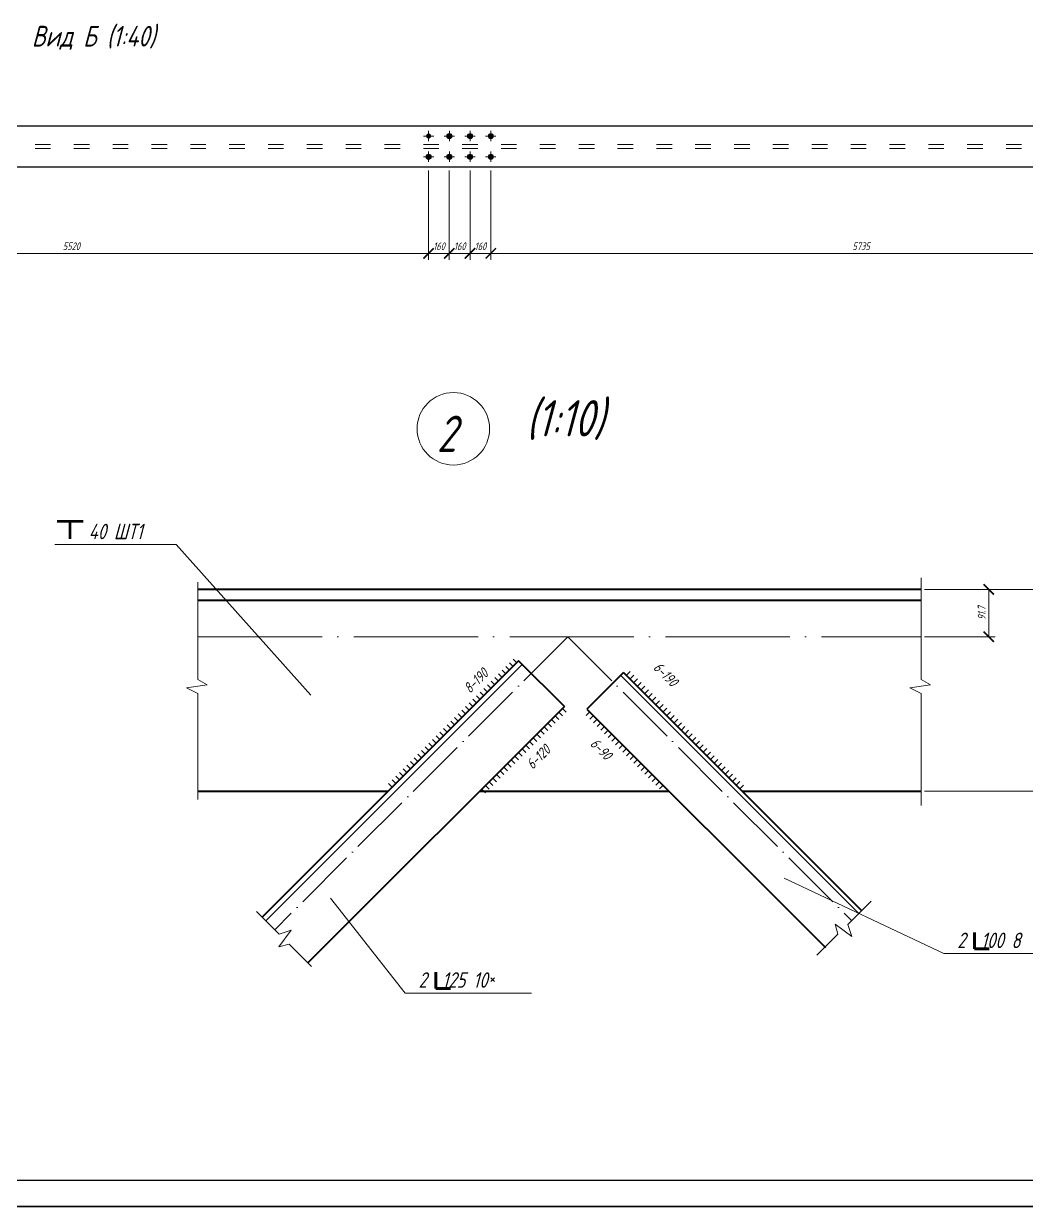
# Model space of a CAD drawing. Header units: millimetres. Extents: x 1665 to 4316, y 443 to 1647.
# Drawn here: x 2863.9 to 3057.5, y 1053 to 1281.3 of the extents above; entities that cross this region are included whole.
import ezdxf

# ---------------------------------------------------------------- set-up
doc = ezdxf.new("R2010")
doc.units = ezdxf.units.MM
doc.linetypes.add('ACAD_ISO03W100', pattern=[30, 12, -18])
doc.linetypes.add('ACAD_ISO04W100', pattern=[30, 24, -3, 0, -3])
doc.layers.get('0').update_dxf_attribs({"lineweight": 18})
doc.styles.get("Standard").update_dxf_attribs({"font": 'romans.shx', "width": 0.75, "oblique": 15, "height": 1.5})
doc.dimstyles.new('ISO-25', dxfattribs={"dimtxt": 1.5, "dimasz": 2, "dimexe": 1.25, "dimexo": 0.625, "dimtad": 1, "dimtxsty": 'Standard', "dimblk": 'ARCHTICK', "dimcen": 2.5, "dimadec": 0, "dimazin": 0, "dimtfac": 1, "dimtmove": 0, "dimatfit": 3, "dimldrblk": 'NONE', "dimfxl": 1, "dimlwd": 18, "dimlwe": 18, "dimarcsym": 0})

# ---------------------------------------------------------------- blocks, each defined once
blk = doc.blocks.new('_ArchTick')
at = {"color": 0, "linetype": 'ByBlock', "const_width": 0.15}
blk.add_lwpolyline([(-0.5, -0.5), (0.5, 0.5)], dxfattribs=at)
blk = doc.blocks.new('*D143')
at = {"color": 0, "lineweight": 18, "transparency": 16777216}
for p, q in [((2804.08, 1247.66), (2804.08, 1235.73)), ((2942.08, 1247.66), (2942.08, 1235.73)), ((2804.08, 1236.98), (2942.08, 1236.98))]:
    blk.add_line(p, q, dxfattribs=at)
at = {"layer": 'Defpoints', "color": 0, "transparency": 16777216}
for p in [(2804.08, 1248.28), (2942.08, 1248.28), (2942.08, 1236.98)]:
    blk.add_point(p, dxfattribs=at)
at = {"color": 0, "lineweight": 18, "transparency": 16777216, "xscale": 2, "yscale": 2, "zscale": 2, "rotation": 180}
blk.add_blockref('_ArchTick', (2804.08, 1236.98), dxfattribs=at)
at = {"color": 0, "lineweight": 18, "transparency": 16777216, "xscale": 2, "yscale": 2, "zscale": 2}
blk.add_blockref('_ArchTick', (2942.08, 1236.98), dxfattribs=at)
at = {"color": 0, "transparency": 16777216, "insert": (2873.08, 1238.35), "char_height": 1.5, "attachment_point": 5}
blk.add_mtext('5520', dxfattribs=at)
blk = doc.blocks.new('_None')
blk = doc.blocks.new('*D146')
at = {"color": 0, "lineweight": 18, "transparency": 16777216}
for p, q in [((2942.08, 1253.01), (2942.08, 1235.73)), ((2946.08, 1253.01), (2946.08, 1235.73)), ((2942.08, 1236.98), (2946.08, 1236.98))]:
    blk.add_line(p, q, dxfattribs=at)
at = {"layer": 'Defpoints', "color": 0, "transparency": 16777216}
for p in [(2942.08, 1253.63), (2946.08, 1253.63), (2946.08, 1236.98)]:
    blk.add_point(p, dxfattribs=at)
at = {"color": 0, "lineweight": 18, "transparency": 16777216, "xscale": 2, "yscale": 2, "zscale": 2, "rotation": 180}
blk.add_blockref('_ArchTick', (2942.08, 1236.98), dxfattribs=at)
at = {"color": 0, "lineweight": 18, "transparency": 16777216, "xscale": 2, "yscale": 2, "zscale": 2}
blk.add_blockref('_ArchTick', (2946.08, 1236.98), dxfattribs=at)
at = {"color": 0, "transparency": 16777216, "insert": (2944.08, 1238.35), "char_height": 1.5, "attachment_point": 5}
blk.add_mtext('160', dxfattribs=at)
blk = doc.blocks.new('*D144')
at = {"color": 0, "lineweight": 18, "transparency": 16777216}
for p, q in [((2950.08, 1253.01), (2950.08, 1235.73)), ((2946.08, 1249.66), (2946.08, 1235.73)), ((2946.08, 1236.98), (2950.08, 1236.98))]:
    blk.add_line(p, q, dxfattribs=at)
at = {"layer": 'Defpoints', "color": 0, "transparency": 16777216}
for p in [(2950.08, 1253.63), (2946.08, 1250.28), (2950.08, 1236.98)]:
    blk.add_point(p, dxfattribs=at)
at = {"color": 0, "lineweight": 18, "transparency": 16777216, "xscale": 2, "yscale": 2, "zscale": 2, "rotation": 180}
blk.add_blockref('_ArchTick', (2946.08, 1236.98), dxfattribs=at)
at = {"color": 0, "lineweight": 18, "transparency": 16777216, "xscale": 2, "yscale": 2, "zscale": 2}
blk.add_blockref('_ArchTick', (2950.08, 1236.98), dxfattribs=at)
at = {"color": 0, "transparency": 16777216, "insert": (2948.08, 1238.35), "char_height": 1.5, "attachment_point": 5}
blk.add_mtext('160', dxfattribs=at)
blk = doc.blocks.new('*D145')
at = {"color": 0, "lineweight": 18, "transparency": 16777216}
for p, q in [((2950.08, 1253.01), (2950.08, 1235.73)), ((2954.08, 1253.01), (2954.08, 1235.73)), ((2950.08, 1236.98), (2954.08, 1236.98))]:
    blk.add_line(p, q, dxfattribs=at)
at = {"layer": 'Defpoints', "color": 0, "transparency": 16777216}
for p in [(2950.08, 1253.63), (2954.08, 1253.63), (2954.08, 1236.98)]:
    blk.add_point(p, dxfattribs=at)
at = {"color": 0, "lineweight": 18, "transparency": 16777216, "xscale": 2, "yscale": 2, "zscale": 2, "rotation": 180}
blk.add_blockref('_ArchTick', (2950.08, 1236.98), dxfattribs=at)
at = {"color": 0, "lineweight": 18, "transparency": 16777216, "xscale": 2, "yscale": 2, "zscale": 2}
blk.add_blockref('_ArchTick', (2954.08, 1236.98), dxfattribs=at)
at = {"color": 0, "transparency": 16777216, "insert": (2952.08, 1238.35), "char_height": 1.5, "attachment_point": 5}
blk.add_mtext('160', dxfattribs=at)
blk = doc.blocks.new('*D147')
at = {"color": 0, "lineweight": 18, "transparency": 16777216}
for p, q in [((3097.08, 1252.26), (3097.08, 1235.73)), ((2954.08, 1247.66), (2954.08, 1235.73)), ((2954.08, 1236.98), (3097.08, 1236.98))]:
    blk.add_line(p, q, dxfattribs=at)
at = {"layer": 'Defpoints', "color": 0, "transparency": 16777216}
for p in [(3097.08, 1252.88), (2954.08, 1248.28), (3097.08, 1236.98)]:
    blk.add_point(p, dxfattribs=at)
at = {"color": 0, "lineweight": 18, "transparency": 16777216, "xscale": 2, "yscale": 2, "zscale": 2, "rotation": 180}
blk.add_blockref('_ArchTick', (2954.08, 1236.98), dxfattribs=at)
at = {"color": 0, "lineweight": 18, "transparency": 16777216, "xscale": 2, "yscale": 2, "zscale": 2}
blk.add_blockref('_ArchTick', (3097.08, 1236.98), dxfattribs=at)
at = {"color": 0, "transparency": 16777216, "insert": (3025.58, 1238.35), "char_height": 1.5, "attachment_point": 5}
blk.add_mtext('5735', dxfattribs=at)
blk = doc.blocks.new('*D204')
at = {"color": 0, "lineweight": 18, "transparency": 16777216}
for p, q in [((3037.84, 1172.1), (3051.5, 1172.1)), ((3050.25, 1172.1), (3050.25, 1162.93)), ((3037.84, 1162.93), (3051.5, 1162.93))]:
    blk.add_line(p, q, dxfattribs=at)
at = {"layer": 'Defpoints', "color": 0, "transparency": 16777216}
for p in [(3037.21, 1172.1), (3037.21, 1162.93), (3050.25, 1162.93)]:
    blk.add_point(p, dxfattribs=at)
at = {"color": 0, "lineweight": 18, "transparency": 16777216, "xscale": 2, "yscale": 2, "zscale": 2}
for p, rotation in [((3050.25, 1172.1), 90), ((3050.25, 1162.93), 270)]:
    blk.add_blockref('_ArchTick', p, dxfattribs=dict(at, rotation=rotation))
at = {"color": 0, "transparency": 16777216, "insert": (3048.88, 1167.52), "char_height": 1.5, "attachment_point": 5, "rotation": 90}
blk.add_mtext('91.7', dxfattribs=at)
blk = doc.blocks.new('*D205')
at = {"color": 0, "lineweight": 18, "transparency": 16777216}
for p, q in [((3037.84, 1172.1), (3067.78, 1172.1)), ((3066.53, 1172.1), (3066.53, 1133.14)), ((3037.84, 1133.14), (3067.78, 1133.14))]:
    blk.add_line(p, q, dxfattribs=at)
at = {"layer": 'Defpoints', "color": 0, "transparency": 16777216}
for p in [(3037.21, 1172.1), (3037.21, 1133.14), (3066.53, 1133.14)]:
    blk.add_point(p, dxfattribs=at)
at = {"color": 0, "lineweight": 18, "transparency": 16777216, "xscale": 2, "yscale": 2, "zscale": 2}
for p, rotation in [((3066.53, 1172.1), 90), ((3066.53, 1133.14), 270)]:
    blk.add_blockref('_ArchTick', p, dxfattribs=dict(at, rotation=rotation))
at = {"color": 0, "transparency": 16777216, "insert": (3065.16, 1152.62), "char_height": 1.5, "attachment_point": 5, "rotation": 90}
blk.add_mtext('389.6', dxfattribs=at)

msp = doc.modelspace()

# ---------------------------------------------------------------- hatches: boundary and pattern name
h = msp.add_hatch(color=256)
h.dxf.hatch_style = 1
h.paths.add_polyline_path([(2942.081, 1260.133), (2942.081, 1259.633), (2942.581, 1259.633, 0.4142136)])
h.paths.add_polyline_path([(2942.581, 1259.633), (2942.081, 1259.633), (2942.081, 1259.133, 0.4142136)])
h.paths.add_polyline_path([(2942.081, 1260.133, 0.4142136), (2941.581, 1259.633, 0.4142136), (2942.081, 1259.133), (2942.081, 1259.633)])
h = msp.add_hatch(color=256)
h.dxf.hatch_style = 1
h.paths.add_polyline_path([(2946.081, 1260.133), (2946.081, 1259.633), (2946.581, 1259.633, 0.4142136)])
h.paths.add_polyline_path([(2946.581, 1259.633), (2946.081, 1259.633), (2946.081, 1259.133, 0.4142136)])
h.paths.add_polyline_path([(2946.081, 1260.133, 0.4142136), (2945.581, 1259.633, 0.4142136), (2946.081, 1259.133), (2946.081, 1259.633)])
h = msp.add_hatch(color=256)
h.dxf.hatch_style = 1
h.paths.add_polyline_path([(2950.081, 1260.133), (2950.081, 1259.633), (2950.581, 1259.633, 0.4142136)])
h.paths.add_polyline_path([(2950.581, 1259.633), (2950.081, 1259.633), (2950.081, 1259.133, 0.4142136)])
h.paths.add_polyline_path([(2950.081, 1260.133, 0.4142136), (2949.581, 1259.633, 0.4142136), (2950.081, 1259.133), (2950.081, 1259.633)])
h = msp.add_hatch(color=256)
h.dxf.hatch_style = 1
h.paths.add_polyline_path([(2954.081, 1260.133), (2954.081, 1259.633), (2954.581, 1259.633, 0.4142136)])
h.paths.add_polyline_path([(2954.581, 1259.633), (2954.081, 1259.633), (2954.081, 1259.133, 0.4142136)])
h.paths.add_polyline_path([(2954.081, 1260.133, 0.4142136), (2953.581, 1259.633, 0.4142136), (2954.081, 1259.133), (2954.081, 1259.633)])
h = msp.add_hatch(color=256)
h.dxf.hatch_style = 1
h.paths.add_polyline_path([(2942.081, 1256.133), (2942.081, 1255.633), (2942.581, 1255.633, 0.4142136)])
h.paths.add_polyline_path([(2942.581, 1255.633), (2942.081, 1255.633), (2942.081, 1255.133, 0.4142136)])
h.paths.add_polyline_path([(2942.081, 1256.133, 0.4142136), (2941.581, 1255.633, 0.4142136), (2942.081, 1255.133), (2942.081, 1255.633)])
h = msp.add_hatch(color=256)
h.dxf.hatch_style = 1
h.paths.add_polyline_path([(2946.081, 1256.133), (2946.081, 1255.633), (2946.581, 1255.633, 0.4142136)])
h.paths.add_polyline_path([(2946.581, 1255.633), (2946.081, 1255.633), (2946.081, 1255.133, 0.4142136)])
h.paths.add_polyline_path([(2946.081, 1256.133, 0.4142136), (2945.581, 1255.633, 0.4142136), (2946.081, 1255.133), (2946.081, 1255.633)])
h = msp.add_hatch(color=256)
h.dxf.hatch_style = 1
h.paths.add_polyline_path([(2950.081, 1256.133), (2950.081, 1255.633), (2950.581, 1255.633, 0.4142136)])
h.paths.add_polyline_path([(2950.581, 1255.633), (2950.081, 1255.633), (2950.081, 1255.133, 0.4142136)])
h.paths.add_polyline_path([(2950.081, 1256.133, 0.4142136), (2949.581, 1255.633, 0.4142136), (2950.081, 1255.133), (2950.081, 1255.633)])
h = msp.add_hatch(color=256)
h.dxf.hatch_style = 1
h.paths.add_polyline_path([(2954.081, 1256.133), (2954.081, 1255.633), (2954.581, 1255.633, 0.4142136)])
h.paths.add_polyline_path([(2954.581, 1255.633), (2954.081, 1255.633), (2954.081, 1255.133, 0.4142136)])
h.paths.add_polyline_path([(2954.081, 1256.133, 0.4142136), (2953.581, 1255.633, 0.4142136), (2954.081, 1255.133), (2954.081, 1255.633)])

# ---------------------------------------------------------------- linework, layer by layer
at = {"lineweight": 30}
for p, q in [((2661.581, 1261.633), (3097.081, 1261.633)), ((3097.081, 1253.633), (2661.581, 1253.633)), ((3342.02, 1057.955), (2526.02, 1057.955))]:
    msp.add_line(p, q, dxfattribs=at)
for p, q in [((2941.081, 1259.633), (2943.081, 1259.633)), ((2942.081, 1258.633), (2942.081, 1260.633)), ((2945.081, 1259.633), (2947.081, 1259.633)), ((2946.081, 1258.633), (2946.081, 1260.633)), ((2949.081, 1259.633), (2951.081, 1259.633)), ((2950.081, 1258.633), (2950.081, 1260.633)), ((2953.081, 1259.633), (2955.081, 1259.633)), ((2954.081, 1258.633), (2954.081, 1260.633)), ((2942.081, 1254.633), (2942.081, 1256.633)), ((2946.081, 1254.633), (2946.081, 1256.633)), ((2950.081, 1254.633), (2950.081, 1256.633)), ((2954.081, 1254.633), (2954.081, 1256.633)), ((2941.081, 1255.633), (2943.081, 1255.633)), ((2945.081, 1255.633), (2947.081, 1255.633)), ((2949.081, 1255.633), (2951.081, 1255.633)), ((2953.081, 1255.633), (2955.081, 1255.633)), ((2893.357, 1180.737), (2869.914, 1180.737)), ((2919.341, 1151.677), (2893.357, 1180.737)), ((3037.213, 1174.342), (3037.213, 1154.68)), ((2897.534, 1173.518), (2897.534, 1154.68)), ((2958.38, 1157.224), (2957.673, 1157.931)), ((2959.087, 1157.931), (2958.38, 1158.638)), ((2956.258, 1155.104), (2955.551, 1155.811)), ((2956.965, 1155.81), (2956.258, 1156.518)), ((2957.672, 1156.517), (2956.965, 1157.224)), ((2980.271, 1155.506), (2980.978, 1156.213)), ((2899.296, 1153.645), (2895.324, 1153.069)), ((2897.534, 1154.68), (2899.296, 1153.645)), ((2954.136, 1152.983), (2953.429, 1153.69)), ((2954.843, 1153.69), (2954.136, 1154.397)), ((2955.55, 1154.397), (2954.843, 1155.104)), ((2980.979, 1154.799), (2981.686, 1155.506)), ((2981.686, 1154.092), (2982.393, 1154.8)), ((2982.393, 1153.386), (2983.1, 1154.093)), ((2983.101, 1152.679), (2983.808, 1153.386)), ((3038.974, 1153.645), (3035.003, 1153.069)), ((3037.213, 1154.68), (3038.974, 1153.645)), ((2895.324, 1153.069), (2897.534, 1151.971)), ((2897.534, 1151.971), (2897.534, 1131.522)), ((2952.014, 1150.862), (2951.306, 1151.569)), ((2952.721, 1151.569), (2952.014, 1152.276)), ((2953.428, 1152.276), (2952.721, 1152.983)), ((2983.808, 1151.972), (2984.515, 1152.679)), ((2984.515, 1151.265), (2985.222, 1151.972)), ((2985.223, 1150.558), (2985.93, 1151.265)), ((3035.003, 1153.069), (3037.213, 1151.971)), ((3037.213, 1151.971), (3037.213, 1130.391)), ((2949.892, 1148.742), (2949.184, 1149.449)), ((2950.599, 1149.449), (2949.892, 1150.156)), ((2951.306, 1150.155), (2950.599, 1150.863)), ((2968.61, 1148.378), (2967.903, 1149.086)), ((2985.93, 1149.851), (2986.637, 1150.558)), ((2986.637, 1149.144), (2987.344, 1149.851)), ((2987.345, 1148.438), (2988.052, 1149.145)), ((2947.062, 1145.914), (2946.355, 1146.621)), ((2947.77, 1146.621), (2947.062, 1147.328)), ((2948.477, 1147.328), (2947.77, 1148.035)), ((2949.184, 1148.035), (2948.477, 1148.742)), ((2966.488, 1146.258), (2965.781, 1146.965)), ((2967.196, 1146.965), (2966.488, 1147.672)), ((2967.903, 1147.672), (2967.196, 1148.379)), ((2972.511, 1147.71), (2973.218, 1148.417)), ((2973.219, 1147.003), (2973.926, 1147.71)), ((2973.926, 1146.296), (2974.633, 1147.003)), ((2988.052, 1147.731), (2988.759, 1148.438)), ((2988.759, 1147.024), (2989.466, 1147.731)), ((2989.467, 1146.317), (2990.174, 1147.024)), ((2944.94, 1143.794), (2944.233, 1144.501)), ((2945.648, 1144.5), (2944.94, 1145.208)), ((2946.355, 1145.207), (2945.648, 1145.914)), ((2964.366, 1144.137), (2963.659, 1144.844)), ((2965.074, 1144.844), (2964.366, 1145.551)), ((2965.781, 1145.551), (2965.074, 1146.258)), ((2974.633, 1145.589), (2975.34, 1146.296)), ((2975.341, 1144.882), (2976.048, 1145.589)), ((2976.048, 1144.175), (2976.755, 1144.883)), ((2990.174, 1145.61), (2990.881, 1146.317)), ((2990.881, 1144.903), (2991.588, 1145.61)), ((2991.589, 1144.196), (2992.296, 1144.903)), ((2942.818, 1141.673), (2942.111, 1142.38)), ((2943.525, 1142.38), (2942.818, 1143.087)), ((2944.233, 1143.087), (2943.526, 1143.794)), ((2961.537, 1141.31), (2960.83, 1142.017)), ((2962.244, 1142.017), (2961.537, 1142.724)), ((2962.952, 1142.723), (2962.244, 1143.431)), ((2963.659, 1143.43), (2962.952, 1144.137)), ((2976.755, 1143.469), (2977.462, 1144.176)), ((2977.463, 1142.762), (2978.17, 1143.469)), ((2978.17, 1142.055), (2978.877, 1142.762)), ((2978.877, 1141.348), (2979.584, 1142.055)), ((2992.296, 1143.489), (2993.003, 1144.197)), ((2993.003, 1142.783), (2993.71, 1143.49)), ((2993.711, 1142.076), (2994.418, 1142.783)), ((2994.418, 1141.369), (2995.125, 1142.076)), ((2940.696, 1139.552), (2939.989, 1140.259)), ((2941.403, 1140.259), (2940.696, 1140.966)), ((2942.111, 1140.966), (2941.404, 1141.673)), ((2959.415, 1139.189), (2958.708, 1139.896)), ((2960.122, 1139.896), (2959.415, 1140.603)), ((2960.829, 1140.603), (2960.122, 1141.31)), ((2979.585, 1140.641), (2980.292, 1141.348)), ((2980.292, 1139.934), (2980.999, 1140.641)), ((2980.999, 1139.227), (2981.706, 1139.934)), ((2995.125, 1140.662), (2995.832, 1141.369)), ((2995.833, 1139.955), (2996.54, 1140.662)), ((2996.54, 1139.248), (2997.247, 1139.955)), ((2937.867, 1136.725), (2937.16, 1137.432)), ((2938.574, 1137.432), (2937.867, 1138.139)), ((2939.281, 1138.139), (2938.574, 1138.846)), ((2939.989, 1138.846), (2939.282, 1139.553)), ((2957.293, 1137.068), (2956.586, 1137.776)), ((2958, 1137.775), (2957.293, 1138.482)), ((2958.707, 1138.482), (2958, 1139.189)), ((2981.707, 1138.521), (2982.414, 1139.228)), ((2982.414, 1137.814), (2983.121, 1138.521)), ((2983.121, 1137.107), (2983.828, 1137.814)), ((2997.247, 1138.541), (2997.955, 1139.248)), ((2997.955, 1137.834), (2998.662, 1138.542)), ((2998.662, 1137.128), (2999.369, 1137.835)), ((2935.745, 1134.604), (2935.038, 1135.311)), ((2936.452, 1135.311), (2935.745, 1136.018)), ((2937.159, 1136.018), (2936.452, 1136.725)), ((2955.171, 1134.948), (2954.464, 1135.655)), ((2955.878, 1135.655), (2955.171, 1136.362)), ((2956.585, 1136.362), (2955.878, 1137.069)), ((2983.829, 1136.4), (2984.536, 1137.107)), ((2984.536, 1135.693), (2985.243, 1136.4)), ((2985.243, 1134.986), (2985.95, 1135.693)), ((2999.369, 1136.421), (3000.077, 1137.128)), ((3000.077, 1135.714), (3000.784, 1136.421)), ((3000.784, 1135.007), (3001.491, 1135.714)), ((2935.037, 1133.897), (2934.33, 1134.605)), ((2953.049, 1132.827), (2952.342, 1133.534)), ((2953.756, 1133.534), (2953.049, 1134.241)), ((2954.463, 1134.241), (2953.756, 1134.948)), ((2985.951, 1134.279), (2986.658, 1134.986)), ((2986.654, 1133.568), (2987.361, 1134.275)), ((3001.491, 1134.3), (3002.199, 1135.007)), ((3002.199, 1133.593), (3002.906, 1134.3)), ((3010.759, 1116.339), (3041.567, 1101.783)), ((2923.153, 1112.482), (2937.533, 1094.131)), ((3023.033, 1107.411), (3027.509, 1111.887)), ((2913.211, 1105.504), (2908.814, 1109.9)), ((2913.149, 1103.075), (2915.55, 1106.29)), ((2915.55, 1106.29), (2913.211, 1105.504)), ((3017.072, 1101.45), (3021.117, 1105.495)), ((3021.117, 1105.495), (3020.604, 1107.473)), ((3020.604, 1107.473), (3023.819, 1105.072)), ((3023.819, 1105.072), (3023.033, 1107.411)), ((2915.126, 1103.588), (2913.149, 1103.075)), ((2919.459, 1099.256), (2915.126, 1103.588)), ((3041.567, 1101.783), (3063.17, 1101.783)), ((2954.126, 1097.084), (2954.804, 1096.406)), ((2954.804, 1097.084), (2954.126, 1096.406)), ((2937.533, 1094.131), (2961.96, 1094.131))]:
    msp.add_line(p, q)
at = {"linetype": 'ACAD_ISO03W100', "ltscale": 0.25}
for p, q in [((2671.081, 1258.033), (3087.581, 1258.033)), ((2671.081, 1257.233), (3087.581, 1257.233))]:
    msp.add_line(p, q, dxfattribs=at)
at = {"lineweight": 53}
for p, q in [((2875.355, 1185.224), (2870.326, 1185.224)), ((2872.841, 1181.839), (2872.841, 1185.224))]:
    msp.add_line(p, q, dxfattribs=at)
at = {"lineweight": 40}
for p, q in [((2897.534, 1172.105), (3037.213, 1172.105)), ((2897.534, 1170.005), (3037.213, 1170.005)), ((2968.325, 1149.507), (2959.417, 1158.277)), ((2979.739, 1156.039), (2972.661, 1148.974)), ((2897.534, 1133.145), (2934.285, 1133.145)), ((2951.962, 1133.145), (2988.491, 1133.145)), ((3002.633, 1133.145), (3037.213, 1133.145))]:
    msp.add_line(p, q, dxfattribs=at)
at = {"linetype": 'ACAD_ISO04W100'}
msp.add_line((2897.534, 1162.935), (3037.213, 1162.935), dxfattribs=at)
at = {"linetype": 'ACAD_ISO04W100', "ltscale": 0.5}
for q in [(2912.367, 1106.348), (3023.819, 1108.069)]:
    msp.add_line((2968.954, 1162.935), q, dxfattribs=at)
at = {"lineweight": 40, "ltscale": 0.5}
for p, q in [((2959.417, 1158.277), (2909.927, 1108.787)), ((2979.739, 1156.039), (3025.764, 1110.014)), ((2968.325, 1149.507), (2918.766, 1099.949)), ((2972.661, 1148.974), (3018.692, 1102.943))]:
    msp.add_line(p, q, dxfattribs=at)
at = {"lineweight": 25, "ltscale": 0.5}
for p, q in [((2960.129, 1157.575), (2910.634, 1108.08)), ((2979.173, 1155.473), (3025.198, 1109.448))]:
    msp.add_line(p, q, dxfattribs=at)
at = {"lineweight": 60}
for p, q in [((3047.515, 1105.841), (3047.515, 1102.688)), ((3047.515, 1102.688), (3050.346, 1102.688)), ((2943.481, 1098.189), (2943.481, 1095.036)), ((2943.481, 1095.036), (2946.312, 1095.036))]:
    msp.add_line(p, q, dxfattribs=at)
at = {"lineweight": -2}
for p, q in [((3347.02, 1052.955), (2506.02, 1052.955)), ((2506.02, 1052.955), (3347.02, 1052.955))]:
    msp.add_line(p, q, dxfattribs=at)
for centre, radius in [((2946.081, 1259.633), 0.5), ((2950.081, 1259.633), 0.5), ((2954.081, 1259.633), 0.5), ((2942.081, 1255.633), 0.5), ((2946.081, 1255.633), 0.5), ((2950.081, 1255.633), 0.5), ((2954.081, 1255.633), 0.5), ((2946.858, 1203.112), 7)]:
    msp.add_circle(centre, radius)

# ---------------------------------------------------------------- texts
at = {"attachment_point": 1}
for s, width, gutter_width, insert, char_height in [('Вид Б (1:40)', 38.65502, 12.5, (2865.454, 1280.922), 4), (' (1:10)', 57.61317, 12.5, (2957.422, 1208.639), 7), ('2', 11.51881, 12.5, (2943.663, 1205.641), 7), ('40 ШТ1', 22.94433, 7.5, (2876.43, 1184.769), 3), ('2  100 8', 22.94433, 7.5, (3044.153, 1105.815), 3), ('2  125 10', 22.94433, 7.5, (2940.119, 1098.162), 3)]:
    msp.add_mtext_dynamic_manual_height_columns(s, width=width, gutter_width=gutter_width, heights=[0], dxfattribs=dict(at, insert=insert, char_height=char_height))
at = {"char_height": 2, "attachment_point": 1}
for s, insert, rotation in [('8-190', (2948.644, 1153.294), 45), ('6-190', (2986.728, 1158.254), 315), ('6-120', (2960.748, 1138.616), 45), ('6-90', (2974.53, 1143.544), 315)]:
    msp.add_mtext_dynamic_manual_height_columns(s, width=10.41741, gutter_width=7.5, heights=[0], dxfattribs=dict(at, insert=insert, rotation=rotation))

# ---------------------------------------------------------------- dimensions: what is measured, and where the dimension line sits
for base, p1, p2, text, picture, middle in [((2946.081, 1236.979), (2942.081, 1253.633), (2946.081, 1253.633), '160', '*D146', (2944.081, 1238.354)), ((2950.081, 1236.979), (2946.081, 1250.283), (2950.081, 1253.633), '160', '*D144', (2948.081, 1238.354)), ((2954.081, 1236.979), (2950.081, 1253.633), (2954.081, 1253.633), '160', '*D145', (2952.081, 1238.354)), ((3097.081, 1236.979), (2954.081, 1248.283), (3097.081, 1252.883), '5735', '*D147', (3025.581, 1238.354)), ((2942.081, 1236.979), (2804.081, 1248.283), (2942.081, 1248.283), '5520', '*D143', (2873.081, 1238.354))]:
    dim = msp.add_linear_dim(base=base, p1=p1, p2=p2, text=text, dimstyle='ISO-25')
    dim.commit()
    dim.dimension.update_dxf_attribs({"geometry": picture, "text_midpoint": middle})
for base, p2, text, picture, middle in [((3050.25, 1162.935), (3037.213, 1162.935), '91.7', '*D204', (3048.875, 1167.52)), ((3066.533, 1133.145), (3037.213, 1133.145), '389.6', '*D205', (3065.158, 1152.625))]:
    dim = msp.add_linear_dim(base=base, p1=(3037.213, 1172.105), p2=p2, angle=90, text=text, dimstyle='ISO-25')
    dim.commit()
    dim.dimension.update_dxf_attribs({"geometry": picture, "text_midpoint": middle})

doc.saveas('drawing.dxf')
